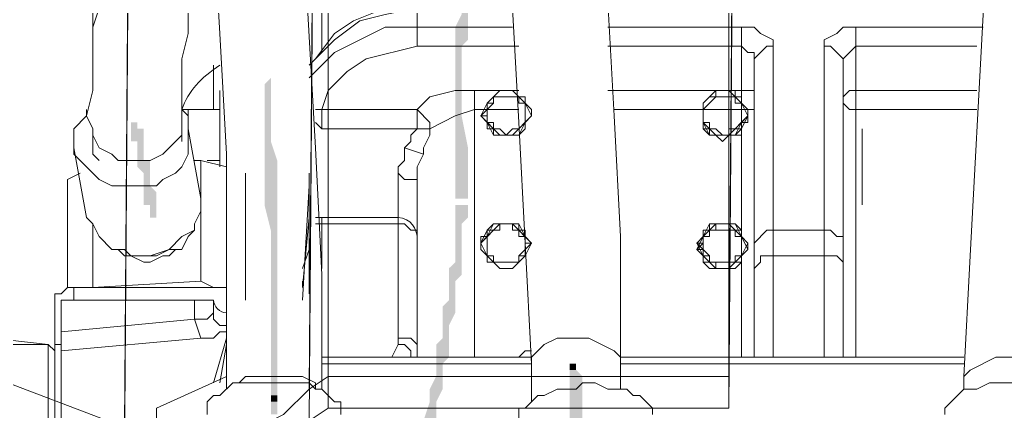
# Model space of a CAD drawing. Header units: millimetres. Extents: x 25083 to 52777, y 24772 to 45779.
# Drawn here: x 46741.4 to 46799, y 38692.5 to 38715.4 of the extents above; entities that cross this region are included whole.
import ezdxf

# ---------------------------------------------------------------- set-up
doc = ezdxf.new("R2010")
doc.units = ezdxf.units.MM

# ---------------------------------------------------------------- blocks, each defined once
blk = doc.blocks.new('zw$F4C5')
h = blk.add_hatch(color=7)
edge = h.paths.add_edge_path(flags=0)
edge.add_spline(control_points=[(644.308, 265.15), (644.308, 265.15), (644.308, 258.466), (644.308, 258.466), (644.308, 258.466), (644.679, 257.352), (644.679, 257.352), (644.679, 257.352), (644.679, 254.381), (644.679, 254.381), (644.679, 254.381), (645.051, 254.381), (645.051, 254.381), (645.051, 254.381), (645.051, 261.065), (645.051, 261.065), (645.051, 261.065), (644.679, 261.808), (644.679, 261.808), (644.679, 261.808), (644.679, 265.15), (644.679, 265.15), (644.679, 265.15), (644.308, 265.15), (644.308, 265.15), (644.308, 265.15), (644.308, 265.15), (644.308, 265.15)], knot_values=[0, 0, 0, 0, 1, 1, 1, 2, 2, 2, 3, 3, 3, 4, 4, 4, 5, 5, 5, 6, 6, 6, 7, 7, 7, 8, 8, 8, 9, 9, 9, 9], degree=3, periodic=0)
edge = h.paths.add_edge_path(flags=0)
edge.add_spline(control_points=[(645.422, 243.612), (645.422, 243.612), (645.422, 236.556), (645.422, 236.556), (645.422, 236.556), (645.793, 235.07), (645.793, 235.07), (645.793, 235.07), (645.793, 225.415), (645.793, 225.415), (645.793, 225.415), (646.165, 225.415), (646.165, 225.415), (646.165, 225.415), (646.165, 239.155), (646.165, 239.155), (646.165, 239.155), (645.793, 240.269), (645.793, 240.269), (645.793, 240.269), (645.793, 243.983), (645.793, 243.983), (645.793, 243.983), (645.422, 243.612), (645.422, 243.612), (645.422, 243.612), (645.422, 243.612), (645.422, 243.612)], knot_values=[0, 0, 0, 0, 1, 1, 1, 2, 2, 2, 3, 3, 3, 4, 4, 4, 5, 5, 5, 6, 6, 6, 7, 7, 7, 8, 8, 8, 9, 9, 9, 9], degree=3, periodic=0)
h = blk.add_hatch(color=7)
h.dxf.hatch_style = 2
h.paths.add_polyline_path([(656.934, 244.726), (656.934, 245.84), (657.305, 246.211), (657.305, 248.068), (657.677, 248.439), (657.677, 249.553), (658.048, 249.925), (658.048, 251.039), (658.42, 251.781), (658.048, 251.781), (657.677, 251.41), (657.677, 250.667), (657.305, 250.296), (657.305, 249.182), (656.934, 248.811), (656.934, 247.696), (656.563, 246.954), (656.563, 244.726)])
h = blk.add_hatch(color=7)
h.dxf.hatch_style = 2
h.paths.add_polyline_path([(656.934, 243.612), (656.934, 244.726), (656.563, 244.726), (656.563, 243.612)])
h = blk.add_hatch(color=7)
h.dxf.hatch_style = 2
h.paths.add_polyline_path([(656.934, 242.869), (656.934, 243.612), (656.563, 243.612), (656.563, 242.869)])
h = blk.add_hatch(color=7)
h.dxf.hatch_style = 2
h.paths.add_polyline_path([(657.305, 239.898), (656.934, 241.755), (656.934, 242.869), (656.563, 242.869), (656.563, 239.898)])
h = blk.add_hatch(color=7)
h.dxf.hatch_style = 2
h.paths.add_polyline_path([(638.366, 239.898), (638.366, 240.641), (638.366, 241.012), (637.995, 241.012), (637.995, 241.383), (637.623, 241.383), (637.623, 240.269), (637.995, 240.269), (637.995, 239.527)])
h = blk.add_hatch(color=7)
h.dxf.hatch_style = 2
h.paths.add_polyline_path([(639.109, 235.813), (639.109, 237.298), (638.737, 237.67), (638.737, 239.155), (638.366, 239.155), (638.366, 239.898), (637.995, 239.527), (637.995, 238.784), (638.366, 238.412), (638.366, 236.556), (638.737, 236.556), (638.737, 235.813)])
h = blk.add_hatch(color=7)
h.dxf.hatch_style = 2
h.paths.add_polyline_path([(657.305, 238.784), (657.305, 239.898), (656.563, 239.898), (656.563, 238.784)])
h = blk.add_hatch(color=7)
h.dxf.hatch_style = 2
h.paths.add_polyline_path([(657.305, 238.412), (657.305, 238.784), (656.563, 238.784), (656.563, 238.412)])
h = blk.add_hatch(color=7)
h.dxf.hatch_style = 2
h.paths.add_polyline_path([(657.305, 238.041), (657.305, 238.412), (656.563, 238.412), (656.563, 238.041)])
h = blk.add_hatch(color=7)
h.dxf.hatch_style = 2
h.paths.add_polyline_path([(657.305, 236.927), (657.305, 238.041), (656.563, 238.041), (656.563, 237.298), (656.563, 236.927)])
h = blk.add_hatch(color=7)
h.dxf.hatch_style = 2
h.paths.add_polyline_path([(655.82, 225.786), (655.82, 227.272), (656.191, 227.643), (656.191, 229.5), (656.563, 230.243), (656.563, 232.099), (656.934, 232.471), (656.934, 235.442), (657.305, 235.813), (657.305, 236.556), (656.563, 236.556), (656.563, 233.213), (656.191, 232.842), (656.191, 230.985), (655.82, 230.614), (655.82, 228.757), (655.449, 228.386), (655.449, 226.529), (655.077, 225.786)])
h = blk.add_hatch(color=7)
h.dxf.hatch_style = 2
h.paths.add_polyline_path([(663.247, 227.272), (663.247, 226.9), (663.619, 226.9), (663.619, 227.272)])
h = blk.add_hatch(color=7)
h.dxf.hatch_style = 2
h.paths.add_polyline_path([(663.247, 226.9), (663.247, 226.529), (663.99, 226.529), (663.619, 226.9)])
h = blk.add_hatch(color=7)
h.dxf.hatch_style = 2
h.paths.add_polyline_path([(663.247, 226.529), (663.247, 215.76), (663.99, 215.76), (663.99, 226.529)])
h = blk.add_hatch(color=7)
h.dxf.hatch_style = 2
h.paths.add_polyline_path([(655.449, 223.929), (655.449, 225.044), (655.82, 225.786), (655.077, 225.786), (655.077, 225.044), (654.706, 223.929)])
h = blk.add_hatch(color=7)
h.dxf.hatch_style = 2
h.paths.add_polyline_path([(645.793, 225.415), (645.793, 225.044), (646.165, 225.044), (646.165, 225.415)])
h = blk.add_hatch(color=7)
h.dxf.hatch_style = 2
h.paths.add_polyline_path([(645.793, 225.044), (645.793, 224.301), (646.165, 224.301), (646.165, 225.044)])
at = {"color": 7, "lineweight": 5}
for points in [[(637.623, 273.692), (637.252, 223.558)], [(648.021, 225.786), (648.393, 273.692)], [(649.136, 226.529), (649.136, 273.692)], [(672.531, 226.529), (672.903, 273.692)], [(637.252, 221.701), (637.623, 271.835)], [(648.393, 271.835), (648.021, 223.929)], [(649.136, 224.672), (649.136, 271.835)], [(672.531, 224.672), (672.903, 271.835)], [(635.767, 248.068), (635.395, 246.954), (635.395, 244.354), (635.395, 243.24), (635.024, 241.755), (635.395, 241.012)], [(658.791, 266.264), (659.162, 260.694), (659.534, 254.752), (660.276, 241.383), (661.019, 227.272)], [(665.847, 241.755), (665.475, 248.439), (664.733, 254.752), (664.361, 261.065), (664.361, 266.264)], [(688.5, 265.893), (687.757, 254.01), (687.386, 247.696), (686.643, 233.585)], [(641.708, 265.15), (642.08, 259.209), (642.822, 246.582), (643.194, 239.527), (643.194, 225.786)], [(648.393, 239.898), (647.65, 253.267), (647.279, 259.209), (647.279, 265.15)], [(648.764, 264.036), (648.764, 245.468)], [(640.594, 241.383), (640.594, 245.097), (640.966, 246.582), (640.966, 248.811), (641.337, 249.553), (641.337, 250.667), (641.708, 251.781), (641.708, 252.895), (642.08, 253.638), (642.08, 255.124)], [(654.335, 253.638), (654.335, 245.84)], [(672.531, 226.529), (672.531, 249.553)], [(672.531, 248.439), (672.531, 224.672)], [(635.395, 248.068), (635.395, 246.954)], [(654.335, 248.068), (652.478, 248.068), (650.621, 247.325), (649.507, 246.582), (648.393, 245.097), (648.021, 244.726)], [(654.335, 248.068), (652.478, 247.696), (650.992, 247.325), (649.507, 246.211), (648.021, 244.726)], [(648.393, 244.354), (649.507, 245.468), (652.478, 246.954), (654.335, 246.954)], [(654.335, 246.954), (659.905, 246.954)], [(665.475, 246.954), (673.274, 246.954)], [(673.274, 246.954), (674.017, 246.954), (674.388, 246.582), (675.131, 246.211), (675.131, 245.84)], [(673.274, 227.643), (673.274, 246.954)], [(678.102, 245.84), (678.102, 246.211), (678.844, 246.582), (679.216, 246.954), (679.958, 246.954)], [(679.958, 246.954), (687.386, 246.954)], [(679.958, 227.643), (679.958, 246.954)], [(648.764, 242.126), (649.136, 243.24), (650.25, 244.354), (651.364, 245.097), (654.335, 245.84)], [(660.276, 245.84), (654.335, 245.84)], [(673.274, 245.84), (665.475, 245.84)], [(673.274, 245.84), (673.645, 245.468), (674.017, 245.468), (674.017, 245.097)], [(675.131, 245.84), (674.759, 245.84), (674.017, 245.097)], [(675.131, 245.84), (675.131, 227.643)], [(678.102, 227.643), (678.102, 245.84)], [(679.216, 245.097), (678.473, 245.84), (678.102, 245.84)], [(679.216, 245.097), (679.958, 245.84)], [(687.014, 245.84), (679.958, 245.84)], [(642.451, 244.726), (642.451, 242.126)], [(674.017, 245.097), (674.017, 227.643)], [(679.216, 227.643), (679.216, 245.097)], [(648.021, 243.983), (648.393, 244.354)], [(642.822, 238.784), (642.822, 243.24)], [(657.677, 243.24), (656.563, 243.24), (655.077, 242.869), (654.335, 242.126)], [(657.677, 243.24), (660.276, 243.24)], [(657.677, 243.24), (657.677, 227.643)], [(661.019, 241.755), (661.019, 242.126), (660.648, 242.497), (660.648, 242.869), (660.276, 242.869), (659.905, 243.24), (659.162, 243.24), (658.42, 242.497), (658.42, 242.126), (658.048, 241.755)], [(661.019, 241.755), (661.019, 242.126), (660.648, 242.497), (660.648, 242.869), (660.276, 242.869), (659.905, 243.24), (659.162, 243.24), (658.42, 242.497), (658.42, 242.126), (658.048, 241.755)], [(658.048, 241.755), (658.42, 242.497), (659.162, 243.24), (659.905, 243.24), (660.648, 242.497), (661.019, 241.755)], [(661.019, 241.755), (660.648, 242.497), (659.905, 243.24), (659.162, 243.24), (658.42, 242.497), (658.048, 241.755)], [(658.42, 241.755), (658.42, 242.497), (659.162, 243.24), (659.905, 243.24), (660.648, 242.497), (660.648, 241.755)], [(665.475, 243.24), (673.274, 243.24)], [(673.645, 241.755), (673.645, 242.126), (673.274, 242.126), (673.274, 242.869), (672.903, 242.869), (672.531, 243.24), (671.788, 243.24), (671.788, 242.869), (671.417, 242.869), (671.046, 242.497), (671.046, 241.755)], [(673.645, 241.755), (673.645, 242.126), (673.274, 242.497), (673.274, 242.869), (672.903, 242.869), (672.903, 243.24), (671.788, 243.24), (671.046, 242.497), (671.046, 241.755)], [(671.046, 241.755), (671.046, 242.497), (671.788, 243.24), (672.531, 243.24), (673.274, 242.497), (673.645, 241.755)], [(671.046, 241.755), (671.046, 242.497), (671.788, 243.24), (672.531, 243.24), (673.274, 242.497), (673.645, 241.755)], [(673.645, 241.755), (673.274, 242.497), (672.531, 243.24), (671.788, 243.24), (671.046, 242.497), (671.046, 241.755)], [(673.274, 243.24), (674.017, 243.24), (674.017, 242.869)], [(679.216, 242.869), (679.587, 243.24), (679.958, 243.24)], [(679.958, 243.24), (687.014, 243.24)], [(658.42, 241.755), (658.42, 242.497), (658.791, 242.497), (658.791, 242.869), (660.276, 242.869), (660.648, 242.497), (660.648, 241.755)], [(660.648, 241.755), (660.648, 242.497), (660.276, 242.497), (660.276, 242.869), (658.791, 242.869), (658.791, 242.497), (658.42, 242.126), (658.42, 241.755)], [(673.274, 241.755), (673.274, 242.497), (672.903, 242.497), (672.903, 242.869), (671.788, 242.869), (671.046, 242.126), (671.046, 241.755)], [(671.046, 241.755), (671.046, 242.126), (671.788, 242.869), (672.903, 242.869), (672.903, 242.497), (673.274, 242.497), (673.274, 241.755)], [(674.017, 242.869), (674.017, 242.126), (673.274, 242.126)], [(679.958, 242.126), (679.587, 242.126), (679.216, 242.497), (679.216, 242.869)], [(634.281, 240.269), (634.281, 241.012), (635.024, 241.755), (635.024, 242.126)], [(642.822, 242.126), (640.594, 242.126)], [(640.594, 242.126), (640.594, 241.755)], [(640.594, 242.126), (640.966, 241.755)], [(640.966, 241.755), (640.966, 242.126)], [(640.966, 241.755), (640.966, 241.012)], [(648.764, 242.126), (648.393, 242.126)], [(648.764, 242.126), (654.335, 242.126)], [(648.764, 242.126), (648.764, 241.012)], [(654.335, 241.012), (654.335, 242.126)], [(655.077, 241.012), (655.077, 241.383), (654.335, 242.126)], [(655.077, 241.012), (656.563, 241.755), (657.677, 242.126)], [(660.276, 242.126), (657.677, 242.126)], [(658.048, 241.755), (658.42, 241.755), (658.42, 241.012), (658.791, 241.012), (658.791, 240.641), (660.276, 240.641), (660.648, 241.012), (660.648, 241.383), (661.019, 241.755)], [(658.048, 241.755), (658.42, 241.755), (658.42, 241.012), (658.791, 241.012), (658.791, 240.641), (660.276, 240.641), (660.648, 241.012), (660.648, 241.383), (661.019, 241.755)], [(661.019, 241.755), (660.648, 241.383), (660.276, 240.641), (658.791, 240.641), (658.42, 241.383), (658.048, 241.755)], [(658.048, 241.755), (659.162, 240.641), (659.905, 240.641), (661.019, 241.755)], [(660.648, 241.755), (660.648, 241.383), (659.905, 240.641), (659.162, 240.641), (658.42, 241.383), (658.42, 241.755)], [(658.42, 241.755), (658.42, 241.383), (658.791, 241.383), (658.791, 241.012), (659.162, 240.641), (659.905, 240.641), (660.648, 241.383), (660.648, 241.755)], [(660.648, 241.755), (660.648, 241.383), (660.276, 241.012), (659.905, 241.012), (659.534, 240.641), (659.162, 241.012), (658.791, 241.012), (658.791, 241.383), (658.42, 241.383), (658.42, 241.755)], [(673.274, 242.126), (665.847, 242.126)], [(666.218, 227.272), (666.218, 234.699), (665.847, 241.755)], [(671.046, 241.755), (671.046, 241.012), (671.417, 241.012), (671.417, 240.641), (671.788, 240.641), (672.16, 240.269), (672.531, 240.641), (673.274, 240.641), (673.274, 241.383), (673.645, 241.383), (673.645, 241.755)], [(671.046, 241.755), (671.046, 241.012), (671.417, 241.012), (671.417, 240.641), (672.903, 240.641), (673.274, 241.012), (673.274, 241.383), (673.645, 241.755)], [(673.645, 241.755), (672.531, 240.641), (671.788, 240.641), (671.046, 241.383), (671.046, 241.755)], [(671.046, 241.755), (671.046, 241.383), (671.788, 240.641), (672.531, 240.641), (672.903, 241.012), (673.274, 241.012), (673.274, 241.755)], [(673.274, 241.755), (673.274, 241.383), (672.903, 241.012), (672.531, 241.012), (672.531, 240.641), (672.16, 240.641), (671.788, 241.012), (671.417, 241.012), (671.417, 241.383), (671.046, 241.383), (671.046, 241.755)], [(673.645, 241.755), (673.274, 241.012), (672.903, 240.641), (671.417, 240.641), (671.046, 241.012), (671.046, 241.755)], [(671.046, 241.755), (671.046, 241.383), (671.417, 240.641), (672.903, 240.641), (673.274, 241.383), (673.645, 241.755)], [(679.958, 242.126), (687.014, 242.126)], [(637.995, 239.155), (638.737, 239.155), (639.48, 239.527), (640.594, 240.641), (640.594, 241.383)], [(640.594, 240.269), (640.594, 241.383)], [(648.393, 241.383), (648.764, 241.012)], [(640.966, 240.641), (640.966, 239.527), (640.594, 238.784), (640.223, 238.412), (639.48, 238.041), (639.109, 237.67), (636.509, 237.67), (635.767, 238.041), (634.281, 239.527), (634.281, 239.898)], [(635.395, 241.012), (635.395, 240.641), (635.767, 239.898), (636.509, 239.527), (636.881, 239.155), (637.995, 239.155)], [(635.395, 241.012), (635.395, 239.527), (635.767, 239.155)], [(640.966, 241.012), (640.966, 240.641)], [(641.708, 236.927), (640.966, 241.012)], [(648.764, 241.012), (654.335, 241.012)], [(654.335, 241.012), (653.963, 240.641), (653.963, 240.269), (653.592, 239.898)], [(655.077, 241.012), (654.335, 241.012)], [(655.077, 241.012), (655.077, 240.641), (654.706, 239.898), (654.706, 239.527)], [(680.33, 240.641), (680.33, 241.012)], [(680.33, 237.67), (680.33, 240.641)], [(634.281, 239.898), (634.281, 240.269)], [(635.024, 235.813), (634.281, 239.898)], [(648.764, 225.786), (648.764, 232.471), (648.393, 239.898)], [(653.592, 239.898), (653.592, 239.155), (653.22, 238.784), (653.22, 238.412)], [(653.592, 239.898), (654.706, 239.527)], [(654.335, 238.041), (654.335, 238.784), (654.706, 239.527)], [(680.33, 239.527), (680.33, 239.898)], [(680.33, 236.556), (680.33, 239.527)], [(641.708, 239.155), (641.337, 239.155)], [(643.194, 238.784), (641.708, 239.155)], [(641.708, 232.099), (641.708, 239.155)], [(642.822, 239.155), (642.08, 239.155)], [(634.653, 238.412), (633.91, 238.041)], [(644.308, 238.412), (644.308, 233.956)], [(644.308, 238.412), (644.308, 237.67)], [(648.021, 237.67), (648.021, 238.412)], [(653.22, 228.757), (653.22, 238.412)], [(654.335, 238.041), (653.592, 238.041), (653.22, 238.412)], [(633.91, 231.728), (633.91, 238.041)], [(648.021, 238.041), (648.021, 233.956)], [(648.021, 237.298), (648.021, 238.041)], [(654.335, 238.041), (654.335, 227.643)], [(644.308, 231.357), (644.308, 237.67)], [(644.308, 230.985), (644.308, 237.67)], [(644.308, 237.67), (644.308, 232.471)], [(644.308, 232.842), (644.308, 237.67)], [(648.021, 237.67), (647.65, 230.985)], [(648.021, 235.813), (648.021, 237.67)], [(648.021, 237.298), (648.021, 231.357)], [(648.021, 237.298), (648.021, 232.842)], [(641.708, 236.556), (641.708, 236.927)], [(603.087, 236.556), (637.252, 223.558)], [(641.337, 235.07), (641.337, 235.442), (641.708, 236.184)], [(641.708, 236.184), (641.708, 236.556)], [(644.308, 232.099), (644.308, 236.556)], [(644.308, 236.556), (644.308, 236.184)], [(635.024, 235.813), (635.395, 235.442), (635.767, 234.699), (636.509, 233.956), (637.252, 233.956), (637.623, 233.585), (638.366, 233.585)], [(635.395, 235.442), (635.395, 231.728)], [(638.737, 233.585), (639.852, 233.956), (640.594, 233.956), (640.966, 234.699), (641.337, 235.07), (641.337, 235.442)], [(644.308, 235.442), (644.308, 235.813)], [(648.021, 235.813), (647.65, 231.728)], [(648.021, 235.813), (648.021, 232.099)], [(653.22, 235.813), (648.393, 235.813)], [(648.393, 235.442), (648.764, 235.442)], [(648.764, 235.813), (648.764, 232.842)], [(653.22, 235.442), (648.764, 235.442)], [(653.592, 235.442), (653.22, 235.442)], [(654.335, 235.07), (653.963, 235.07), (653.592, 235.442)], [(661.019, 234.328), (660.648, 234.328), (660.648, 235.07), (660.276, 235.07), (660.276, 235.442), (658.791, 235.442), (658.42, 235.07), (658.42, 234.699), (658.048, 234.328)], [(661.019, 234.328), (660.648, 234.328), (660.648, 235.07), (660.276, 235.07), (660.276, 235.442), (658.791, 235.442), (658.42, 235.07), (658.42, 234.699), (658.048, 234.699), (658.048, 234.328)], [(658.048, 234.328), (659.162, 235.442), (659.905, 235.442), (661.019, 234.328)], [(661.019, 234.328), (660.648, 234.699), (660.276, 235.442), (658.791, 235.442), (658.42, 235.07), (658.048, 234.328)], [(658.42, 234.328), (658.42, 234.699), (658.791, 235.442), (659.905, 235.442), (660.648, 234.699), (660.648, 234.328)], [(660.648, 234.328), (660.648, 234.699), (660.276, 234.699), (660.276, 235.07), (659.905, 235.07), (659.905, 235.442), (659.162, 235.442), (659.162, 235.07), (658.791, 235.07), (658.42, 234.699), (658.42, 234.328)], [(658.42, 234.328), (658.42, 235.07), (658.791, 235.07), (659.162, 235.442), (659.905, 235.442), (660.276, 235.07), (660.276, 234.699), (660.648, 234.699), (660.648, 234.328)], [(673.645, 233.956), (673.645, 234.328), (673.274, 234.699), (673.274, 235.07), (672.903, 235.07), (672.531, 235.442), (671.788, 235.442), (671.046, 234.699), (671.046, 234.328), (670.674, 233.956)], [(673.645, 234.328), (673.274, 234.699), (673.274, 235.07), (672.903, 235.442), (671.417, 235.442), (671.417, 235.07), (671.046, 235.07), (671.046, 234.328), (670.674, 234.328)], [(670.674, 233.956), (671.046, 234.699), (671.788, 235.442), (672.531, 235.442), (673.274, 234.699), (673.645, 233.956)], [(673.645, 234.328), (673.274, 234.699), (672.903, 235.442), (671.417, 235.442), (671.046, 234.699), (670.674, 234.328)], [(671.046, 234.328), (671.046, 234.699), (671.788, 235.442), (672.531, 235.442), (673.274, 234.699), (673.274, 234.328)], [(671.046, 234.328), (671.046, 234.699), (671.417, 234.699), (671.417, 235.07), (671.788, 235.07), (671.788, 235.442), (672.531, 235.442), (672.531, 235.07), (672.903, 235.07), (673.274, 234.699), (673.274, 234.328)], [(639.109, 233.585), (639.852, 233.956), (640.594, 234.699), (641.337, 235.07)], [(654.335, 234.699), (654.335, 235.07)], [(673.274, 233.956), (673.274, 234.699), (672.903, 234.699), (672.903, 235.07), (671.417, 235.07), (671.417, 234.699), (671.046, 234.699), (671.046, 233.956)], [(675.131, 235.07), (674.759, 235.07), (674.017, 234.328)], [(675.131, 235.07), (678.102, 235.07)], [(678.102, 235.07), (678.473, 235.07), (678.844, 234.699), (679.216, 234.699), (679.216, 234.328)], [(644.308, 234.699), (644.308, 234.328)], [(658.048, 234.328), (658.048, 233.956), (658.42, 233.585), (658.42, 233.213), (658.791, 233.213), (659.162, 232.842), (659.905, 232.842), (660.648, 233.585), (660.648, 233.956), (661.019, 234.328)], [(658.048, 234.328), (658.048, 233.956), (658.42, 233.585), (658.42, 233.213), (658.791, 233.213), (659.162, 232.842), (659.905, 232.842), (660.648, 233.585), (660.648, 233.956), (661.019, 234.328)], [(661.019, 234.328), (660.648, 233.585), (659.905, 232.842), (659.162, 232.842), (658.42, 233.585), (658.048, 234.328)], [(658.048, 234.328), (658.42, 233.585), (659.162, 232.842), (659.905, 232.842), (660.648, 233.585), (661.019, 234.328)], [(660.648, 234.328), (660.648, 233.585), (660.276, 233.213), (658.791, 233.213), (658.42, 233.585), (658.42, 234.328)], [(658.42, 234.328), (658.42, 233.585), (658.791, 233.213), (660.276, 233.213), (660.276, 233.585), (660.648, 233.585), (660.648, 234.328)], [(660.648, 234.328), (660.648, 233.956), (660.276, 233.585), (660.276, 233.213), (658.791, 233.213), (658.791, 233.585), (658.42, 233.585), (658.42, 234.328)], [(670.674, 234.328), (671.046, 233.956), (671.046, 233.213), (671.417, 233.213), (671.788, 232.842), (672.531, 232.842), (672.903, 233.213), (673.274, 233.213), (673.274, 233.585), (673.645, 233.956), (673.645, 234.328)], [(670.674, 234.328), (671.046, 233.585), (671.788, 232.842), (672.531, 232.842), (673.274, 233.585), (673.645, 234.328)], [(673.274, 234.328), (673.274, 233.585), (672.531, 232.842), (671.788, 232.842), (671.046, 233.585), (671.046, 234.328)], [(673.274, 234.328), (673.274, 233.585), (672.903, 233.585), (672.903, 233.213), (671.417, 233.213), (671.417, 233.585), (671.046, 233.956), (671.046, 234.328)], [(636.509, 233.956), (636.881, 233.956), (637.252, 233.585), (637.623, 233.585), (638.366, 233.213), (638.737, 233.213)], [(638.737, 233.213), (639.48, 233.585), (639.852, 233.585), (640.223, 233.956)], [(648.021, 233.956), (647.65, 232.842)], [(670.674, 233.956), (671.046, 233.956), (671.046, 233.213), (671.417, 232.842), (672.903, 232.842), (673.274, 233.213), (673.274, 233.585), (673.645, 233.956)], [(673.645, 233.956), (672.531, 232.842), (671.788, 232.842), (670.674, 233.956)], [(671.046, 233.956), (671.046, 233.585), (671.417, 233.585), (671.417, 233.213), (671.788, 233.213), (671.788, 232.842), (672.531, 232.842), (672.531, 233.213), (672.903, 233.213), (673.274, 233.585), (673.274, 233.956)], [(638.366, 233.585), (639.109, 233.585)], [(675.131, 233.585), (674.388, 233.585), (674.388, 233.213), (674.017, 232.842)], [(678.102, 233.585), (675.131, 233.585)], [(679.216, 232.842), (679.216, 233.213), (678.844, 233.585), (678.102, 233.585)], [(686.643, 233.585), (686.271, 226.529)], [(644.308, 231.728), (644.308, 232.842)], [(641.708, 232.099), (635.395, 231.728)], [(641.708, 232.099), (642.451, 231.728)], [(647.65, 232.099), (647.65, 231.728)], [(648.021, 232.471), (648.021, 232.099)], [(634.281, 231.728), (633.91, 231.728), (633.538, 231.357), (633.167, 231.357), (633.167, 230.985)], [(643.194, 231.728), (634.281, 231.728)], [(634.281, 231.728), (634.281, 230.985)], [(643.194, 231.728), (643.194, 231.357)], [(633.167, 228.386), (633.167, 230.985)], [(633.538, 230.985), (642.451, 230.985)], [(633.538, 213.531), (633.538, 230.985)], [(641.337, 229.871), (641.337, 230.985)], [(642.451, 230.985), (642.451, 230.243)], [(643.194, 231.357), (643.194, 230.243)], [(632.796, 228.386), (613.114, 230.614)], [(642.451, 230.243), (642.08, 229.871), (641.337, 229.871)], [(642.451, 230.243), (642.451, 229.871), (642.822, 229.5), (643.194, 229.5)], [(641.337, 229.871), (633.538, 229.129)], [(641.708, 228.757), (641.337, 229.871)], [(641.708, 228.757), (642.451, 228.757), (642.822, 229.129), (643.194, 229.129)], [(633.538, 228.014), (641.708, 228.757)], [(642.451, 226.158), (643.194, 228.757)], [(642.451, 226.158), (643.194, 228.757)], [(653.22, 228.757), (653.963, 228.757), (654.335, 228.386)], [(653.22, 228.757), (653.22, 228.386)], [(663.619, 228.757), (662.504, 228.757), (661.762, 228.386), (661.019, 227.643), (661.019, 227.272)], [(666.218, 227.272), (666.218, 227.643), (665.847, 228.014), (664.361, 228.757), (663.619, 228.757)], [(629.825, 228.386), (632.796, 228.386)], [(632.796, 213.16), (632.796, 228.386)], [(633.167, 228.014), (632.796, 228.386)], [(633.538, 228.386), (633.167, 228.386)], [(633.167, 228.386), (633.167, 213.531)], [(643.194, 228.386), (642.822, 226.158)], [(653.22, 228.386), (652.849, 227.643)], [(653.22, 228.386), (653.592, 228.386), (653.963, 228.014), (653.963, 227.643)], [(654.335, 228.386), (654.335, 227.643)], [(661.019, 228.014), (660.648, 228.014), (660.276, 227.643)], [(661.019, 227.643), (648.764, 227.643)], [(653.963, 227.643), (654.335, 227.643)], [(686.271, 227.643), (666.218, 227.643)], [(689.242, 227.643), (688.128, 227.643), (686.643, 226.9), (686.271, 226.529)], [(661.019, 227.272), (648.764, 227.272)], [(661.019, 227.272), (661.019, 225.044)], [(686.271, 227.272), (666.218, 227.272)], [(666.218, 225.786), (666.218, 227.272)], [(643.194, 226.529), (639.109, 224.672)], [(646.165, 226.529), (644.308, 226.529), (643.937, 226.158)], [(648.393, 225.786), (648.393, 226.158), (647.65, 226.529), (646.165, 226.529)], [(648.021, 225.786), (649.136, 226.529)], [(649.136, 226.529), (672.531, 226.529)], [(686.271, 226.529), (686.271, 225.786)], [(637.252, 223.558), (639.109, 222.815), (642.822, 222.815), (645.051, 223.558), (646.536, 224.301), (648.021, 225.786)], [(649.878, 224.301), (649.878, 225.044), (649.507, 225.044), (648.764, 225.786), (648.393, 225.786), (648.021, 226.158), (643.565, 226.158), (642.822, 225.415), (642.451, 225.415), (642.08, 225.044), (642.08, 224.301)], [(668.075, 224.301), (668.075, 224.672), (667.332, 225.415), (666.961, 225.415), (666.589, 225.786), (665.475, 225.786), (664.733, 226.158), (663.99, 226.158), (663.619, 225.786), (662.504, 225.786), (661.762, 225.415), (661.39, 225.415), (661.019, 225.044)], [(685.157, 224.301), (685.157, 224.672), (686.271, 225.786), (687.014, 225.786), (687.757, 226.158), (690.356, 226.158), (690.728, 225.786), (691.47, 225.786), (691.842, 225.415), (692.213, 225.415), (692.956, 224.672), (692.956, 224.301)], [(639.109, 200.163), (639.109, 224.672)], [(649.136, 224.672), (648.021, 223.929)], [(672.531, 224.672), (649.136, 224.672)], [(661.019, 225.044), (660.648, 224.672), (660.276, 224.672), (660.276, 223.929)]]:
    blk.add_lwpolyline(points, dxfattribs=at)
for points in [[(642.822, 244.726), (641.708, 243.983), (640.966, 243.24), (640.594, 242.126)], [(654.335, 234.699), (654.335, 235.07), (653.963, 235.813), (653.22, 235.813)], [(642.451, 230.985), (642.451, 230.614), (642.822, 230.243), (643.194, 230.243)]]:
    blk.add_open_spline(points, degree=3, dxfattribs=at)

msp = doc.modelspace()

# ---------------------------------------------------------------- block references
msp.add_blockref('zw$F4C5', (46110.278, 38468.039))

doc.saveas('drawing.dxf')
